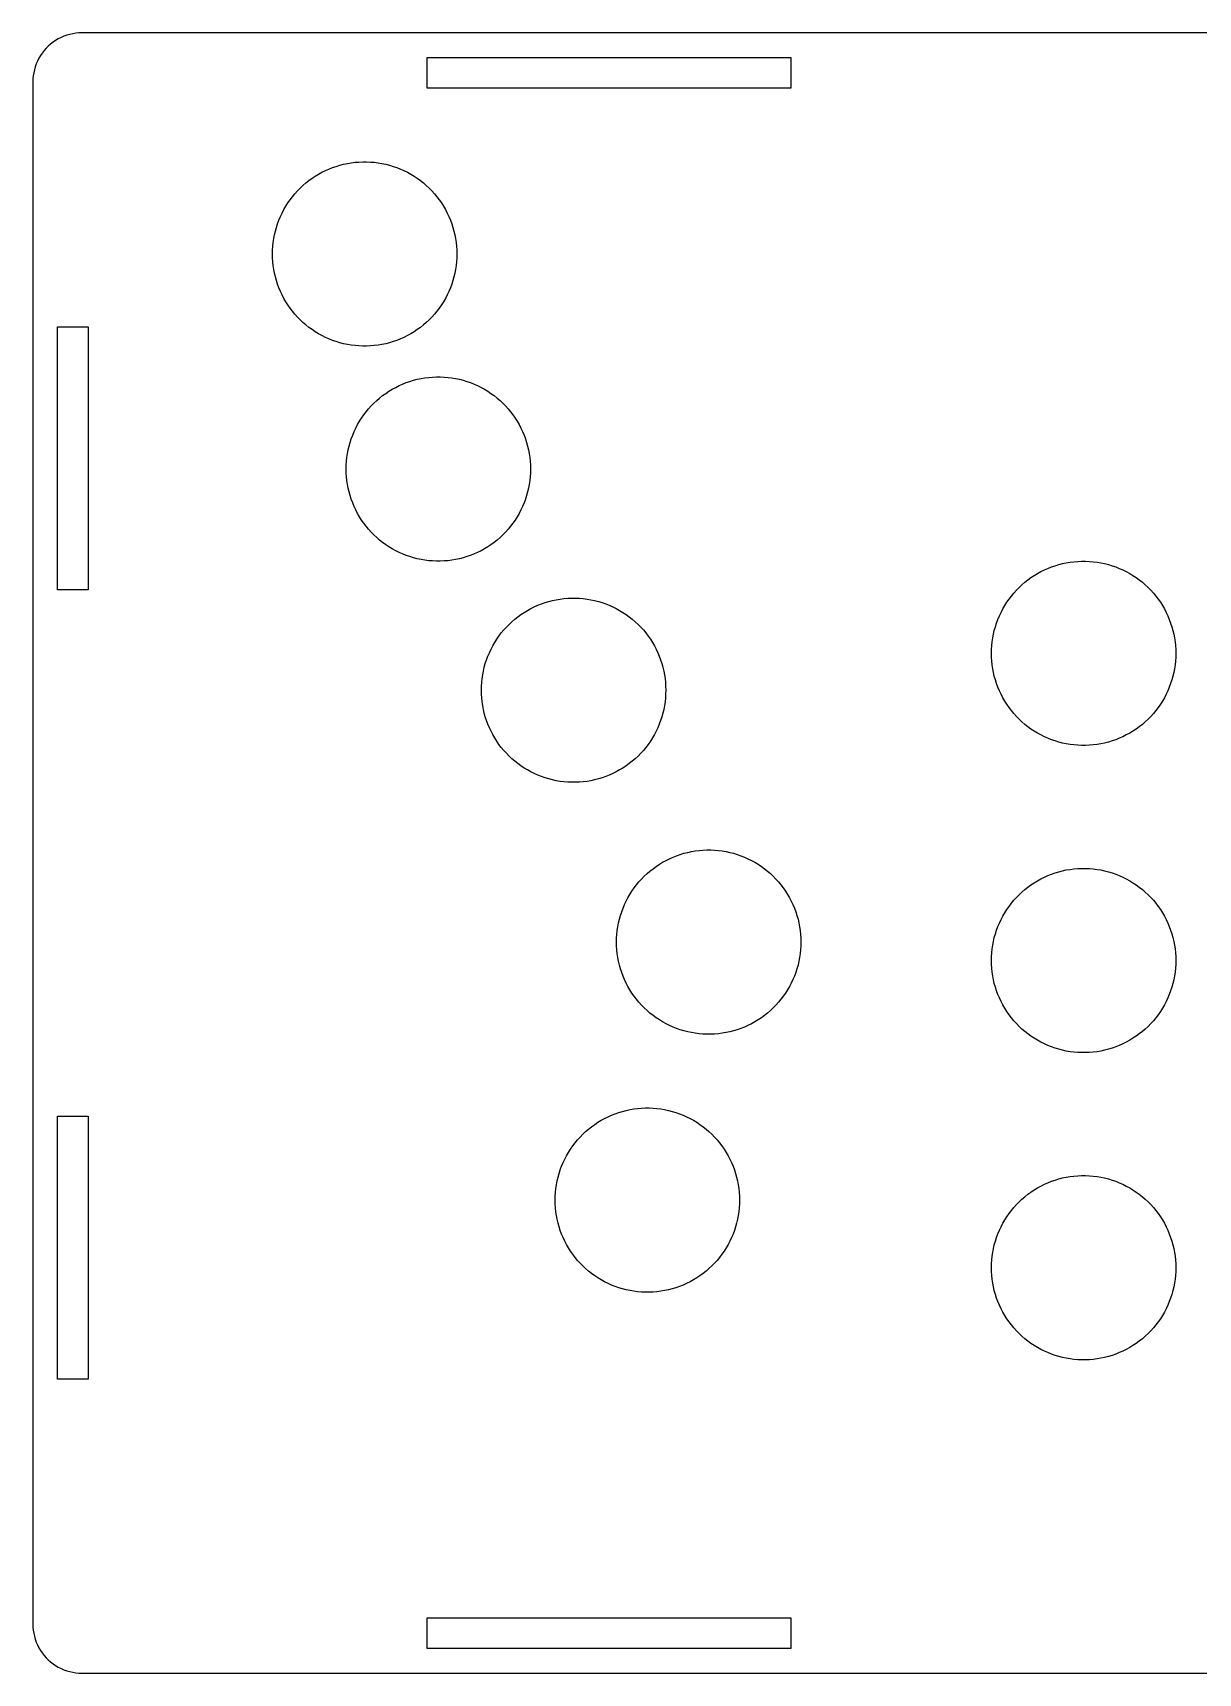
# Model space of a CAD drawing. Header units: metres. Extents: x 0 to 365, y 0 to 267.
# Drawn here: x 0 to 189.7, y 0 to 267 of the extents above; entities that cross this region are included whole.
import ezdxf

# ---------------------------------------------------------------- set-up
doc = ezdxf.new("R2010")
doc.units = ezdxf.units.M

msp = doc.modelspace()

# ---------------------------------------------------------------- linework, layer by layer
for p, q in [((8, 267), (7.4977, 266.984)), ((357, 267), (8, 267)), ((2.1683, 264.476), (1.8359, 264.099)), ((2.5236, 264.832), (2.1683, 264.476)), ((2.9006, 265.164), (2.5236, 264.832)), ((3.2977, 265.472), (2.9006, 265.164)), ((3.7134, 265.755), (3.2977, 265.472)), ((4.146, 266.01), (3.7134, 265.755)), ((4.5938, 266.239), (4.146, 266.01)), ((5.055, 266.438), (4.5938, 266.239)), ((5.5279, 266.608), (5.055, 266.438)), ((6.0105, 266.749), (5.5279, 266.608)), ((6.501, 266.858), (6.0105, 266.749)), ((6.9973, 266.937), (6.501, 266.858)), ((7.4977, 266.984), (6.9973, 266.937)), ((0.5618, 261.945), (0.3916, 261.472)), ((0.7614, 262.406), (0.5618, 261.945)), ((0.9895, 262.854), (0.7614, 262.406)), ((1.2454, 263.287), (0.9895, 262.854)), ((1.5279, 263.702), (1.2454, 263.287)), ((1.8359, 264.099), (1.5279, 263.702)), ((64.1667, 258), (64.1667, 263)), ((64.1667, 263), (123.333, 263)), ((123.333, 263), (123.333, 258)), ((0.0158, 259.502), (0, 259)), ((0, 259), (0, 8)), ((0.0631, 260.003), (0.0158, 259.502)), ((0.1417, 260.499), (0.0631, 260.003)), ((0.2513, 260.99), (0.1417, 260.499)), ((0.3916, 261.472), (0.2513, 260.99)), ((123.333, 258), (64.1667, 258)), ((50.5747, 245.604), (51.1893, 245.734)), ((51.1893, 245.734), (51.8088, 245.839)), ((51.8088, 245.839), (52.4321, 245.918)), ((52.4321, 245.918), (53.0582, 245.97)), ((53.0582, 245.97), (53.6859, 245.997)), ((53.6859, 245.997), (54.3141, 245.997)), ((54.3141, 245.997), (54.9419, 245.97)), ((54.9419, 245.97), (55.5679, 245.918)), ((55.5679, 245.918), (56.1913, 245.839)), ((56.1913, 245.839), (56.8107, 245.734)), ((56.8107, 245.734), (57.4253, 245.604)), ((44.931, 242.948), (45.4393, 243.317)), ((45.4393, 243.317), (45.9626, 243.665)), ((45.9626, 243.665), (46.5, 243.99)), ((46.5, 243.99), (47.0506, 244.293)), ((47.0506, 244.293), (47.6133, 244.572)), ((47.6133, 244.572), (48.1873, 244.828)), ((48.1873, 244.828), (48.7714, 245.059)), ((48.7714, 245.059), (49.3647, 245.266)), ((49.3647, 245.266), (49.9662, 245.447)), ((49.9662, 245.447), (50.5747, 245.604)), ((57.4253, 245.604), (58.0338, 245.447)), ((58.0338, 245.447), (58.6353, 245.266)), ((58.6353, 245.266), (59.2286, 245.059)), ((59.2286, 245.059), (59.8127, 244.828)), ((59.8127, 244.828), (60.3867, 244.572)), ((60.3867, 244.572), (60.9494, 244.293)), ((60.9494, 244.293), (61.5, 243.99)), ((61.5, 243.99), (62.0374, 243.665)), ((62.0374, 243.665), (62.5607, 243.317)), ((62.5607, 243.317), (63.069, 242.948)), ((41.8647, 239.817), (42.2446, 240.317)), ((42.2446, 240.317), (42.6451, 240.801)), ((42.6451, 240.801), (43.0655, 241.268)), ((43.0655, 241.268), (43.5051, 241.717)), ((43.5051, 241.717), (43.963, 242.147)), ((43.963, 242.147), (44.4386, 242.558)), ((44.4386, 242.558), (44.931, 242.948)), ((63.069, 242.948), (63.5614, 242.558)), ((63.5614, 242.558), (64.037, 242.147)), ((64.037, 242.147), (64.495, 241.717)), ((64.495, 241.717), (64.9345, 241.268)), ((64.9345, 241.268), (65.3549, 240.801)), ((65.3549, 240.801), (65.7554, 240.317)), ((65.7554, 240.317), (66.1353, 239.817)), ((40.2968, 237.101), (40.5643, 237.67)), ((40.5643, 237.67), (40.8554, 238.226)), ((40.8554, 238.226), (41.1695, 238.77)), ((41.1695, 238.77), (41.5062, 239.301)), ((41.5062, 239.301), (41.8647, 239.817)), ((66.1353, 239.817), (66.4938, 239.301)), ((66.4938, 239.301), (66.8305, 238.77)), ((66.8305, 238.77), (67.1446, 238.226)), ((67.1446, 238.226), (67.4357, 237.67)), ((67.4357, 237.67), (67.7032, 237.101)), ((39.4713, 234.73), (39.6402, 235.335)), ((39.6402, 235.335), (39.8344, 235.933)), ((39.8344, 235.933), (40.0534, 236.522)), ((40.0534, 236.522), (40.2968, 237.101)), ((67.7032, 237.101), (67.9467, 236.522)), ((67.9467, 236.522), (68.1656, 235.933)), ((68.1656, 235.933), (68.3598, 235.335)), ((68.3598, 235.335), (68.5287, 234.73)), ((39.0526, 232.255), (39.1183, 232.88)), ((39.1183, 232.88), (39.2101, 233.502)), ((39.2101, 233.502), (39.3278, 234.119)), ((39.3278, 234.119), (39.4713, 234.73)), ((68.5287, 234.73), (68.6722, 234.119)), ((68.6722, 234.119), (68.7899, 233.502)), ((68.7899, 233.502), (68.8817, 232.88)), ((68.8817, 232.88), (68.9474, 232.255)), ((39, 231), (39.0132, 231.628)), ((39.0132, 230.372), (39, 231)), ((39.0132, 231.628), (39.0526, 232.255)), ((39.0526, 229.745), (39.0132, 230.372)), ((39.1183, 229.12), (39.0526, 229.745)), ((68.9474, 229.745), (68.8817, 229.12)), ((68.9474, 232.255), (68.9868, 231.628)), ((68.9868, 230.372), (68.9474, 229.745)), ((68.9868, 231.628), (69, 231)), ((69, 231), (68.9868, 230.372)), ((39.2101, 228.498), (39.1183, 229.12)), ((39.3278, 227.881), (39.2101, 228.498)), ((39.4713, 227.27), (39.3278, 227.881)), ((39.6402, 226.665), (39.4713, 227.27)), ((68.5287, 227.27), (68.3598, 226.665)), ((68.6722, 227.881), (68.5287, 227.27)), ((68.7899, 228.498), (68.6722, 227.881)), ((68.8817, 229.12), (68.7899, 228.498)), ((39.8344, 226.067), (39.6402, 226.665)), ((40.0534, 225.478), (39.8344, 226.067)), ((40.2968, 224.899), (40.0534, 225.478)), ((40.5643, 224.33), (40.2968, 224.899)), ((40.8554, 223.774), (40.5643, 224.33)), ((67.4357, 224.33), (67.1446, 223.774)), ((67.7032, 224.899), (67.4357, 224.33)), ((67.9467, 225.478), (67.7032, 224.899)), ((68.1656, 226.067), (67.9467, 225.478)), ((68.3598, 226.665), (68.1656, 226.067)), ((41.1695, 223.23), (40.8554, 223.774)), ((41.5062, 222.699), (41.1695, 223.23)), ((41.8647, 222.183), (41.5062, 222.699)), ((42.2446, 221.683), (41.8647, 222.183)), ((42.6451, 221.199), (42.2446, 221.683)), ((65.7554, 221.683), (65.3549, 221.199)), ((66.1353, 222.183), (65.7554, 221.683)), ((66.4938, 222.699), (66.1353, 222.183)), ((66.8305, 223.23), (66.4938, 222.699)), ((67.1446, 223.774), (66.8305, 223.23)), ((4, 176.333), (4, 219.167)), ((4, 219.167), (9, 219.167)), ((9, 219.167), (9, 176.333)), ((43.0655, 220.732), (42.6451, 221.199)), ((43.5051, 220.283), (43.0655, 220.732)), ((43.963, 219.853), (43.5051, 220.283)), ((44.4386, 219.442), (43.963, 219.853)), ((44.931, 219.052), (44.4386, 219.442)), ((45.4393, 218.683), (44.931, 219.052)), ((63.069, 219.052), (62.5607, 218.683)), ((63.5614, 219.442), (63.069, 219.052)), ((64.037, 219.853), (63.5614, 219.442)), ((64.495, 220.283), (64.037, 219.853)), ((64.9345, 220.732), (64.495, 220.283)), ((65.3549, 221.199), (64.9345, 220.732)), ((45.9626, 218.335), (45.4393, 218.683)), ((46.5, 218.01), (45.9626, 218.335)), ((47.0506, 217.707), (46.5, 218.01)), ((47.6133, 217.428), (47.0506, 217.707)), ((48.1873, 217.172), (47.6133, 217.428)), ((48.7714, 216.941), (48.1873, 217.172)), ((49.3647, 216.734), (48.7714, 216.941)), ((49.9662, 216.553), (49.3647, 216.734)), ((50.5747, 216.396), (49.9662, 216.553)), ((51.1893, 216.266), (50.5747, 216.396)), ((57.4253, 216.396), (56.8107, 216.266)), ((58.0338, 216.553), (57.4253, 216.396)), ((58.6353, 216.734), (58.0338, 216.553)), ((59.2286, 216.941), (58.6353, 216.734)), ((59.8127, 217.172), (59.2286, 216.941)), ((60.3867, 217.428), (59.8127, 217.172)), ((60.9494, 217.707), (60.3867, 217.428)), ((61.5, 218.01), (60.9494, 217.707)), ((62.0374, 218.335), (61.5, 218.01)), ((62.5607, 218.683), (62.0374, 218.335)), ((51.8088, 216.161), (51.1893, 216.266)), ((52.4321, 216.082), (51.8088, 216.161)), ((53.0582, 216.03), (52.4321, 216.082)), ((53.6859, 216.003), (53.0582, 216.03)), ((54.3141, 216.003), (53.6859, 216.003)), ((54.9419, 216.03), (54.3141, 216.003)), ((55.5679, 216.082), (54.9419, 216.03)), ((56.1913, 216.161), (55.5679, 216.082)), ((56.8107, 216.266), (56.1913, 216.161)), ((64.4321, 210.918), (65.0582, 210.97)), ((65.0582, 210.97), (65.6859, 210.997)), ((65.6859, 210.997), (66.3141, 210.997)), ((66.3141, 210.997), (66.9419, 210.97)), ((66.9419, 210.97), (67.5679, 210.918)), ((56.931, 207.948), (57.4393, 208.317)), ((57.4393, 208.317), (57.9626, 208.665)), ((57.9626, 208.665), (58.5, 208.99)), ((58.5, 208.99), (59.0506, 209.293)), ((59.0506, 209.293), (59.6133, 209.572)), ((59.6133, 209.572), (60.1873, 209.828)), ((60.1873, 209.828), (60.7714, 210.059)), ((60.7714, 210.059), (61.3647, 210.266)), ((61.3647, 210.266), (61.9662, 210.447)), ((61.9662, 210.447), (62.5747, 210.604)), ((62.5747, 210.604), (63.1893, 210.734)), ((63.1893, 210.734), (63.8088, 210.839)), ((63.8088, 210.839), (64.4321, 210.918)), ((67.5679, 210.918), (68.1913, 210.839)), ((68.1913, 210.839), (68.8107, 210.734)), ((68.8107, 210.734), (69.4253, 210.604)), ((69.4253, 210.604), (70.0338, 210.447)), ((70.0338, 210.447), (70.6353, 210.266)), ((70.6353, 210.266), (71.2286, 210.059)), ((71.2286, 210.059), (71.8127, 209.828)), ((71.8127, 209.828), (72.3867, 209.572)), ((72.3867, 209.572), (72.9494, 209.293)), ((72.9494, 209.293), (73.5, 208.99)), ((73.5, 208.99), (74.0374, 208.665)), ((74.0374, 208.665), (74.5607, 208.317)), ((74.5607, 208.317), (75.069, 207.948)), ((54.2446, 205.317), (54.6451, 205.801)), ((54.6451, 205.801), (55.0655, 206.268)), ((55.0655, 206.268), (55.5051, 206.717)), ((55.5051, 206.717), (55.963, 207.147)), ((55.963, 207.147), (56.4386, 207.558)), ((56.4386, 207.558), (56.931, 207.948)), ((75.069, 207.948), (75.5614, 207.558)), ((75.5614, 207.558), (76.037, 207.147)), ((76.037, 207.147), (76.495, 206.717)), ((76.495, 206.717), (76.9345, 206.268)), ((76.9345, 206.268), (77.3549, 205.801)), ((77.3549, 205.801), (77.7554, 205.317)), ((52.5643, 202.67), (52.8554, 203.226)), ((52.8554, 203.226), (53.1695, 203.77)), ((53.1695, 203.77), (53.5062, 204.301)), ((53.5062, 204.301), (53.8647, 204.817)), ((53.8647, 204.817), (54.2446, 205.317)), ((77.7554, 205.317), (78.1353, 204.817)), ((78.1353, 204.817), (78.4938, 204.301)), ((78.4938, 204.301), (78.8305, 203.77)), ((78.8305, 203.77), (79.1446, 203.226)), ((79.1446, 203.226), (79.4357, 202.67)), ((51.4713, 199.73), (51.6402, 200.335)), ((51.6402, 200.335), (51.8344, 200.933)), ((51.8344, 200.933), (52.0534, 201.522)), ((52.0534, 201.522), (52.2968, 202.101)), ((52.2968, 202.101), (52.5643, 202.67)), ((79.4357, 202.67), (79.7032, 202.101)), ((79.7032, 202.101), (79.9467, 201.522)), ((79.9467, 201.522), (80.1656, 200.933)), ((80.1656, 200.933), (80.3598, 200.335)), ((80.3598, 200.335), (80.5287, 199.73)), ((51.0526, 197.255), (51.1183, 197.88)), ((51.1183, 197.88), (51.2101, 198.502)), ((51.2101, 198.502), (51.3278, 199.119)), ((51.3278, 199.119), (51.4713, 199.73)), ((80.5287, 199.73), (80.6722, 199.119)), ((80.6722, 199.119), (80.7899, 198.502)), ((80.7899, 198.502), (80.8817, 197.88)), ((80.8817, 197.88), (80.9474, 197.255)), ((51, 196), (51.0132, 196.628)), ((51.0132, 195.372), (51, 196)), ((51.0132, 196.628), (51.0526, 197.255)), ((51.0526, 194.745), (51.0132, 195.372)), ((80.9474, 197.255), (80.9868, 196.628)), ((80.9868, 195.372), (80.9474, 194.745)), ((80.9868, 196.628), (81, 196)), ((81, 196), (80.9868, 195.372)), ((51.1183, 194.12), (51.0526, 194.745)), ((51.2101, 193.498), (51.1183, 194.12)), ((51.3278, 192.881), (51.2101, 193.498)), ((51.4713, 192.27), (51.3278, 192.881)), ((51.6402, 191.665), (51.4713, 192.27)), ((80.5287, 192.27), (80.3598, 191.665)), ((80.6722, 192.881), (80.5287, 192.27)), ((80.7899, 193.498), (80.6722, 192.881)), ((80.8817, 194.12), (80.7899, 193.498)), ((80.9474, 194.745), (80.8817, 194.12)), ((51.8344, 191.067), (51.6402, 191.665)), ((52.0534, 190.478), (51.8344, 191.067)), ((52.2968, 189.899), (52.0534, 190.478)), ((52.5643, 189.33), (52.2968, 189.899)), ((79.7032, 189.899), (79.4357, 189.33)), ((79.9467, 190.478), (79.7032, 189.899)), ((80.1656, 191.067), (79.9467, 190.478)), ((80.3598, 191.665), (80.1656, 191.067)), ((52.8554, 188.774), (52.5643, 189.33)), ((53.1695, 188.23), (52.8554, 188.774)), ((53.5062, 187.699), (53.1695, 188.23)), ((53.8647, 187.183), (53.5062, 187.699)), ((54.2446, 186.683), (53.8647, 187.183)), ((78.1353, 187.183), (77.7554, 186.683)), ((78.4938, 187.699), (78.1353, 187.183)), ((78.8305, 188.23), (78.4938, 187.699)), ((79.1446, 188.774), (78.8305, 188.23)), ((79.4357, 189.33), (79.1446, 188.774)), ((54.6451, 186.199), (54.2446, 186.683)), ((55.0655, 185.732), (54.6451, 186.199)), ((55.5051, 185.283), (55.0655, 185.732)), ((55.963, 184.853), (55.5051, 185.283)), ((56.4386, 184.442), (55.963, 184.853)), ((56.931, 184.052), (56.4386, 184.442)), ((75.5614, 184.442), (75.069, 184.052)), ((76.037, 184.853), (75.5614, 184.442)), ((76.495, 185.283), (76.037, 184.853)), ((76.9345, 185.732), (76.495, 185.283)), ((77.3549, 186.199), (76.9345, 185.732)), ((77.7554, 186.683), (77.3549, 186.199)), ((57.4393, 183.683), (56.931, 184.052)), ((57.9626, 183.335), (57.4393, 183.683)), ((58.5, 183.01), (57.9626, 183.335)), ((59.0506, 182.707), (58.5, 183.01)), ((59.6133, 182.428), (59.0506, 182.707)), ((60.1873, 182.172), (59.6133, 182.428)), ((60.7714, 181.941), (60.1873, 182.172)), ((61.3647, 181.734), (60.7714, 181.941)), ((61.9662, 181.553), (61.3647, 181.734)), ((70.6353, 181.734), (70.0338, 181.553)), ((71.2286, 181.941), (70.6353, 181.734)), ((71.8127, 182.172), (71.2286, 181.941)), ((72.3867, 182.428), (71.8127, 182.172)), ((72.9494, 182.707), (72.3867, 182.428)), ((73.5, 183.01), (72.9494, 182.707)), ((74.0374, 183.335), (73.5, 183.01)), ((74.5607, 183.683), (74.0374, 183.335)), ((75.069, 184.052), (74.5607, 183.683)), ((62.5747, 181.396), (61.9662, 181.553)), ((63.1893, 181.266), (62.5747, 181.396)), ((63.8088, 181.161), (63.1893, 181.266)), ((64.4321, 181.082), (63.8088, 181.161)), ((65.0582, 181.03), (64.4321, 181.082)), ((65.6859, 181.003), (65.0582, 181.03)), ((66.3141, 181.003), (65.6859, 181.003)), ((66.9419, 181.03), (66.3141, 181.003)), ((67.5679, 181.082), (66.9419, 181.03)), ((68.1913, 181.161), (67.5679, 181.082)), ((68.8107, 181.266), (68.1913, 181.161)), ((69.4253, 181.396), (68.8107, 181.266)), ((70.0338, 181.553), (69.4253, 181.396)), ((162.963, 178.665), (163.5, 178.99)), ((163.5, 178.99), (164.051, 179.293)), ((164.051, 179.293), (164.613, 179.572)), ((164.613, 179.572), (165.187, 179.828)), ((165.187, 179.828), (165.771, 180.059)), ((165.771, 180.059), (166.365, 180.266)), ((166.365, 180.266), (166.966, 180.447)), ((166.966, 180.447), (167.575, 180.604)), ((167.575, 180.604), (168.189, 180.734)), ((168.189, 180.734), (168.809, 180.839)), ((168.809, 180.839), (169.432, 180.918)), ((169.432, 180.918), (170.058, 180.97)), ((170.058, 180.97), (170.686, 180.997)), ((170.686, 180.997), (171.314, 180.997)), ((171.314, 180.997), (171.942, 180.97)), ((171.942, 180.97), (172.568, 180.918)), ((172.568, 180.918), (173.191, 180.839)), ((173.191, 180.839), (173.811, 180.734)), ((173.811, 180.734), (174.425, 180.604)), ((174.425, 180.604), (175.034, 180.447)), ((175.034, 180.447), (175.635, 180.266)), ((175.635, 180.266), (176.229, 180.059)), ((176.229, 180.059), (176.813, 179.828)), ((176.813, 179.828), (177.387, 179.572)), ((177.387, 179.572), (177.949, 179.293)), ((177.949, 179.293), (178.5, 178.99)), ((178.5, 178.99), (179.037, 178.665)), ((9, 176.333), (4, 176.333)), ((159.645, 175.801), (160.065, 176.268)), ((160.065, 176.268), (160.505, 176.717)), ((160.505, 176.717), (160.963, 177.147)), ((160.963, 177.147), (161.439, 177.558)), ((161.439, 177.558), (161.931, 177.948)), ((161.931, 177.948), (162.439, 178.317)), ((162.439, 178.317), (162.963, 178.665)), ((179.037, 178.665), (179.561, 178.317)), ((179.561, 178.317), (180.069, 177.948)), ((180.069, 177.948), (180.561, 177.558)), ((180.561, 177.558), (181.037, 177.147)), ((181.037, 177.147), (181.495, 176.717)), ((181.495, 176.717), (181.935, 176.268)), ((181.935, 176.268), (182.355, 175.801)), ((81.0506, 173.293), (81.6133, 173.572)), ((81.6133, 173.572), (82.1873, 173.828)), ((82.1873, 173.828), (82.7714, 174.059)), ((82.7714, 174.059), (83.3647, 174.266)), ((83.3647, 174.266), (83.9662, 174.447)), ((83.9662, 174.447), (84.5747, 174.604)), ((84.5747, 174.604), (85.1893, 174.734)), ((85.1893, 174.734), (85.8088, 174.839)), ((85.8088, 174.839), (86.4321, 174.918)), ((86.4321, 174.918), (87.0582, 174.97)), ((87.0582, 174.97), (87.6859, 174.997)), ((87.6859, 174.997), (88.3141, 174.997)), ((88.3141, 174.997), (88.9419, 174.97)), ((88.9419, 174.97), (89.5679, 174.918)), ((89.5679, 174.918), (90.1913, 174.839)), ((90.1913, 174.839), (90.8107, 174.734)), ((90.8107, 174.734), (91.4253, 174.604)), ((91.4253, 174.604), (92.0338, 174.447)), ((92.0338, 174.447), (92.6353, 174.266)), ((92.6353, 174.266), (93.2286, 174.059)), ((93.2286, 174.059), (93.8127, 173.828)), ((93.8127, 173.828), (94.3867, 173.572)), ((94.3867, 173.572), (94.9494, 173.293)), ((157.855, 173.226), (158.17, 173.77)), ((158.17, 173.77), (158.506, 174.301)), ((158.506, 174.301), (158.865, 174.817)), ((158.865, 174.817), (159.245, 175.317)), ((159.245, 175.317), (159.645, 175.801)), ((182.355, 175.801), (182.755, 175.317)), ((182.755, 175.317), (183.135, 174.817)), ((183.135, 174.817), (183.494, 174.301)), ((183.494, 174.301), (183.83, 173.77)), ((183.83, 173.77), (184.145, 173.226)), ((77.5051, 170.717), (77.963, 171.147)), ((77.963, 171.147), (78.4386, 171.558)), ((78.4386, 171.558), (78.931, 171.948)), ((78.931, 171.948), (79.4393, 172.317)), ((79.4393, 172.317), (79.9626, 172.665)), ((79.9626, 172.665), (80.5, 172.99)), ((80.5, 172.99), (81.0506, 173.293)), ((94.9494, 173.293), (95.5, 172.99)), ((95.5, 172.99), (96.0374, 172.665)), ((96.0374, 172.665), (96.5607, 172.317)), ((96.5607, 172.317), (97.069, 171.948)), ((97.069, 171.948), (97.5614, 171.558)), ((97.5614, 171.558), (98.037, 171.147)), ((98.037, 171.147), (98.495, 170.717)), ((156.64, 170.335), (156.834, 170.933)), ((156.834, 170.933), (157.053, 171.522)), ((157.053, 171.522), (157.297, 172.101)), ((157.297, 172.101), (157.564, 172.67)), ((157.564, 172.67), (157.855, 173.226)), ((184.145, 173.226), (184.436, 172.67)), ((184.436, 172.67), (184.703, 172.101)), ((184.703, 172.101), (184.947, 171.522)), ((184.947, 171.522), (185.166, 170.933)), ((185.166, 170.933), (185.36, 170.335)), ((75.1695, 167.77), (75.5062, 168.301)), ((75.5062, 168.301), (75.8647, 168.817)), ((75.8647, 168.817), (76.2446, 169.317)), ((76.2446, 169.317), (76.6451, 169.801)), ((76.6451, 169.801), (77.0655, 170.268)), ((77.0655, 170.268), (77.5051, 170.717)), ((98.495, 170.717), (98.9345, 170.268)), ((98.9345, 170.268), (99.3549, 169.801)), ((99.3549, 169.801), (99.7554, 169.317)), ((99.7554, 169.317), (100.135, 168.817)), ((100.135, 168.817), (100.494, 168.301)), ((100.494, 168.301), (100.83, 167.77)), ((156.118, 167.88), (156.21, 168.502)), ((156.21, 168.502), (156.328, 169.119)), ((156.328, 169.119), (156.471, 169.73)), ((156.471, 169.73), (156.64, 170.335)), ((185.36, 170.335), (185.529, 169.73)), ((185.529, 169.73), (185.672, 169.119)), ((185.672, 169.119), (185.79, 168.502)), ((185.79, 168.502), (185.882, 167.88)), ((74.0534, 165.522), (74.2968, 166.101)), ((74.2968, 166.101), (74.5643, 166.67)), ((74.5643, 166.67), (74.8554, 167.226)), ((74.8554, 167.226), (75.1695, 167.77)), ((100.83, 167.77), (101.145, 167.226)), ((101.145, 167.226), (101.436, 166.67)), ((101.436, 166.67), (101.703, 166.101)), ((101.703, 166.101), (101.947, 165.522)), ((156, 166), (156.013, 166.628)), ((156.013, 165.372), (156, 166)), ((156.013, 166.628), (156.053, 167.255)), ((156.053, 167.255), (156.118, 167.88)), ((185.882, 167.88), (185.947, 167.255)), ((185.947, 167.255), (185.987, 166.628)), ((185.987, 166.628), (186, 166)), ((186, 166), (185.987, 165.372)), ((73.2101, 162.502), (73.3278, 163.119)), ((73.3278, 163.119), (73.4713, 163.73)), ((73.4713, 163.73), (73.6402, 164.335)), ((73.6402, 164.335), (73.8344, 164.933)), ((73.8344, 164.933), (74.0534, 165.522)), ((101.947, 165.522), (102.166, 164.933)), ((102.166, 164.933), (102.36, 164.335)), ((102.36, 164.335), (102.529, 163.73)), ((102.529, 163.73), (102.672, 163.119)), ((102.672, 163.119), (102.79, 162.502)), ((156.053, 164.745), (156.013, 165.372)), ((156.118, 164.12), (156.053, 164.745)), ((156.21, 163.498), (156.118, 164.12)), ((156.328, 162.881), (156.21, 163.498)), ((156.471, 162.27), (156.328, 162.881)), ((185.672, 162.881), (185.529, 162.27)), ((185.79, 163.498), (185.672, 162.881)), ((185.882, 164.12), (185.79, 163.498)), ((185.947, 164.745), (185.882, 164.12)), ((185.987, 165.372), (185.947, 164.745)), ((73, 160), (73.0132, 160.628)), ((73.0132, 160.628), (73.0526, 161.255)), ((73.0526, 161.255), (73.1183, 161.88)), ((73.1183, 161.88), (73.2101, 162.502)), ((102.79, 162.502), (102.882, 161.88)), ((102.882, 161.88), (102.947, 161.255)), ((102.947, 161.255), (102.987, 160.628)), ((102.987, 160.628), (103, 160)), ((156.64, 161.665), (156.471, 162.27)), ((156.834, 161.067), (156.64, 161.665)), ((157.053, 160.478), (156.834, 161.067)), ((157.297, 159.899), (157.053, 160.478)), ((184.947, 160.478), (184.703, 159.899)), ((185.166, 161.067), (184.947, 160.478)), ((185.36, 161.665), (185.166, 161.067)), ((185.529, 162.27), (185.36, 161.665)), ((73.0132, 159.372), (73, 160)), ((73.0526, 158.745), (73.0132, 159.372)), ((73.1183, 158.12), (73.0526, 158.745)), ((73.2101, 157.498), (73.1183, 158.12)), ((102.882, 158.12), (102.79, 157.498)), ((102.947, 158.745), (102.882, 158.12)), ((102.987, 159.372), (102.947, 158.745)), ((103, 160), (102.987, 159.372)), ((157.564, 159.33), (157.297, 159.899)), ((157.855, 158.774), (157.564, 159.33)), ((158.17, 158.23), (157.855, 158.774)), ((158.506, 157.699), (158.17, 158.23)), ((158.865, 157.183), (158.506, 157.699)), ((183.494, 157.699), (183.135, 157.183)), ((183.83, 158.23), (183.494, 157.699)), ((184.145, 158.774), (183.83, 158.23)), ((184.436, 159.33), (184.145, 158.774)), ((184.703, 159.899), (184.436, 159.33)), ((73.3278, 156.881), (73.2101, 157.498)), ((73.4713, 156.27), (73.3278, 156.881)), ((73.6402, 155.665), (73.4713, 156.27)), ((73.8344, 155.067), (73.6402, 155.665)), ((74.0534, 154.478), (73.8344, 155.067)), ((102.166, 155.067), (101.947, 154.478)), ((102.36, 155.665), (102.166, 155.067)), ((102.529, 156.27), (102.36, 155.665)), ((102.672, 156.881), (102.529, 156.27)), ((102.79, 157.498), (102.672, 156.881)), ((159.245, 156.683), (158.865, 157.183)), ((159.645, 156.199), (159.245, 156.683)), ((160.065, 155.732), (159.645, 156.199)), ((160.505, 155.283), (160.065, 155.732)), ((160.963, 154.853), (160.505, 155.283)), ((181.495, 155.283), (181.037, 154.853)), ((181.935, 155.732), (181.495, 155.283)), ((182.355, 156.199), (181.935, 155.732)), ((182.755, 156.683), (182.355, 156.199)), ((183.135, 157.183), (182.755, 156.683)), ((74.2968, 153.899), (74.0534, 154.478)), ((74.5643, 153.33), (74.2968, 153.899)), ((74.8554, 152.774), (74.5643, 153.33)), ((75.1695, 152.23), (74.8554, 152.774)), ((75.5062, 151.699), (75.1695, 152.23)), ((100.83, 152.23), (100.494, 151.699)), ((101.145, 152.774), (100.83, 152.23)), ((101.436, 153.33), (101.145, 152.774)), ((101.703, 153.899), (101.436, 153.33)), ((101.947, 154.478), (101.703, 153.899)), ((161.439, 154.442), (160.963, 154.853)), ((161.931, 154.052), (161.439, 154.442)), ((162.439, 153.683), (161.931, 154.052)), ((162.963, 153.335), (162.439, 153.683)), ((163.5, 153.01), (162.963, 153.335)), ((164.051, 152.707), (163.5, 153.01)), ((164.613, 152.428), (164.051, 152.707)), ((165.187, 152.172), (164.613, 152.428)), ((177.387, 152.428), (176.813, 152.172)), ((177.949, 152.707), (177.387, 152.428)), ((178.5, 153.01), (177.949, 152.707)), ((179.037, 153.335), (178.5, 153.01)), ((179.561, 153.683), (179.037, 153.335)), ((180.069, 154.052), (179.561, 153.683)), ((180.561, 154.442), (180.069, 154.052)), ((181.037, 154.853), (180.561, 154.442)), ((75.8647, 151.183), (75.5062, 151.699)), ((76.2446, 150.683), (75.8647, 151.183)), ((76.6451, 150.199), (76.2446, 150.683)), ((77.0655, 149.732), (76.6451, 150.199)), ((77.5051, 149.283), (77.0655, 149.732)), ((98.9345, 149.732), (98.495, 149.283)), ((99.3549, 150.199), (98.9345, 149.732)), ((99.7554, 150.683), (99.3549, 150.199)), ((100.135, 151.183), (99.7554, 150.683)), ((100.494, 151.699), (100.135, 151.183)), ((165.771, 151.941), (165.187, 152.172)), ((166.365, 151.734), (165.771, 151.941)), ((166.966, 151.553), (166.365, 151.734)), ((167.575, 151.396), (166.966, 151.553)), ((168.189, 151.266), (167.575, 151.396)), ((168.809, 151.161), (168.189, 151.266)), ((169.432, 151.082), (168.809, 151.161)), ((170.058, 151.03), (169.432, 151.082)), ((170.686, 151.003), (170.058, 151.03)), ((171.314, 151.003), (170.686, 151.003)), ((171.942, 151.03), (171.314, 151.003)), ((172.568, 151.082), (171.942, 151.03)), ((173.191, 151.161), (172.568, 151.082)), ((173.811, 151.266), (173.191, 151.161)), ((174.425, 151.396), (173.811, 151.266)), ((175.034, 151.553), (174.425, 151.396)), ((175.635, 151.734), (175.034, 151.553)), ((176.229, 151.941), (175.635, 151.734)), ((176.813, 152.172), (176.229, 151.941)), ((77.963, 148.853), (77.5051, 149.283)), ((78.4386, 148.442), (77.963, 148.853)), ((78.931, 148.052), (78.4386, 148.442)), ((79.4393, 147.683), (78.931, 148.052)), ((79.9626, 147.335), (79.4393, 147.683)), ((80.5, 147.01), (79.9626, 147.335)), ((81.0506, 146.707), (80.5, 147.01)), ((95.5, 147.01), (94.9494, 146.707)), ((96.0374, 147.335), (95.5, 147.01)), ((96.5607, 147.683), (96.0374, 147.335)), ((97.069, 148.052), (96.5607, 147.683)), ((97.5614, 148.442), (97.069, 148.052)), ((98.037, 148.853), (97.5614, 148.442)), ((98.495, 149.283), (98.037, 148.853)), ((81.6133, 146.428), (81.0506, 146.707)), ((82.1873, 146.172), (81.6133, 146.428)), ((82.7714, 145.941), (82.1873, 146.172)), ((83.3647, 145.734), (82.7714, 145.941)), ((83.9662, 145.553), (83.3647, 145.734)), ((84.5747, 145.396), (83.9662, 145.553)), ((85.1893, 145.266), (84.5747, 145.396)), ((85.8088, 145.161), (85.1893, 145.266)), ((86.4321, 145.082), (85.8088, 145.161)), ((87.0582, 145.03), (86.4321, 145.082)), ((87.6859, 145.003), (87.0582, 145.03)), ((88.3141, 145.003), (87.6859, 145.003)), ((88.9419, 145.03), (88.3141, 145.003)), ((89.5679, 145.082), (88.9419, 145.03)), ((90.1913, 145.161), (89.5679, 145.082)), ((90.8107, 145.266), (90.1913, 145.161)), ((91.4253, 145.396), (90.8107, 145.266)), ((92.0338, 145.553), (91.4253, 145.396)), ((92.6353, 145.734), (92.0338, 145.553)), ((93.2286, 145.941), (92.6353, 145.734)), ((93.8127, 146.172), (93.2286, 145.941)), ((94.3867, 146.428), (93.8127, 146.172)), ((94.9494, 146.707), (94.3867, 146.428)), ((105.966, 133.447), (106.575, 133.604)), ((106.575, 133.604), (107.189, 133.734)), ((107.189, 133.734), (107.809, 133.839)), ((107.809, 133.839), (108.432, 133.918)), ((108.432, 133.918), (109.058, 133.97)), ((109.058, 133.97), (109.686, 133.997)), ((109.686, 133.997), (110.314, 133.997)), ((110.314, 133.997), (110.942, 133.97)), ((110.942, 133.97), (111.568, 133.918)), ((111.568, 133.918), (112.191, 133.839)), ((112.191, 133.839), (112.811, 133.734)), ((112.811, 133.734), (113.425, 133.604)), ((113.425, 133.604), (114.034, 133.447)), ((100.439, 130.558), (100.931, 130.948)), ((100.931, 130.948), (101.439, 131.317)), ((101.439, 131.317), (101.963, 131.665)), ((101.963, 131.665), (102.5, 131.99)), ((102.5, 131.99), (103.051, 132.293)), ((103.051, 132.293), (103.613, 132.572)), ((103.613, 132.572), (104.187, 132.828)), ((104.187, 132.828), (104.771, 133.059)), ((104.771, 133.059), (105.365, 133.266)), ((105.365, 133.266), (105.966, 133.447)), ((114.034, 133.447), (114.635, 133.266)), ((114.635, 133.266), (115.229, 133.059)), ((115.229, 133.059), (115.813, 132.828)), ((115.813, 132.828), (116.387, 132.572)), ((116.387, 132.572), (116.949, 132.293)), ((116.949, 132.293), (117.5, 131.99)), ((117.5, 131.99), (118.037, 131.665)), ((118.037, 131.665), (118.561, 131.317)), ((118.561, 131.317), (119.069, 130.948)), ((119.069, 130.948), (119.561, 130.558)), ((168.189, 130.734), (168.809, 130.839)), ((168.809, 130.839), (169.432, 130.918)), ((169.432, 130.918), (170.058, 130.97)), ((170.058, 130.97), (170.686, 130.997)), ((170.686, 130.997), (171.314, 130.997)), ((171.314, 130.997), (171.942, 130.97)), ((171.942, 130.97), (172.568, 130.918)), ((172.568, 130.918), (173.191, 130.839)), ((173.191, 130.839), (173.811, 130.734)), ((97.8647, 127.817), (98.2446, 128.317)), ((98.2446, 128.317), (98.6451, 128.801)), ((98.6451, 128.801), (99.0655, 129.268)), ((99.0655, 129.268), (99.5051, 129.717)), ((99.5051, 129.717), (99.963, 130.147)), ((99.963, 130.147), (100.439, 130.558)), ((119.561, 130.558), (120.037, 130.147)), ((120.037, 130.147), (120.495, 129.717)), ((120.495, 129.717), (120.935, 129.268)), ((120.935, 129.268), (121.355, 128.801)), ((121.355, 128.801), (121.755, 128.317)), ((121.755, 128.317), (122.135, 127.817)), ((161.931, 127.948), (162.439, 128.317)), ((162.439, 128.317), (162.963, 128.665)), ((162.963, 128.665), (163.5, 128.99)), ((163.5, 128.99), (164.051, 129.293)), ((164.051, 129.293), (164.613, 129.572)), ((164.613, 129.572), (165.187, 129.828)), ((165.187, 129.828), (165.771, 130.059)), ((165.771, 130.059), (166.365, 130.266)), ((166.365, 130.266), (166.966, 130.447)), ((166.966, 130.447), (167.575, 130.604)), ((167.575, 130.604), (168.189, 130.734)), ((173.811, 130.734), (174.425, 130.604)), ((174.425, 130.604), (175.034, 130.447)), ((175.034, 130.447), (175.635, 130.266)), ((175.635, 130.266), (176.229, 130.059)), ((176.229, 130.059), (176.813, 129.828)), ((176.813, 129.828), (177.387, 129.572)), ((177.387, 129.572), (177.949, 129.293)), ((177.949, 129.293), (178.5, 128.99)), ((178.5, 128.99), (179.037, 128.665)), ((179.037, 128.665), (179.561, 128.317)), ((179.561, 128.317), (180.069, 127.948)), ((96.2968, 125.101), (96.5643, 125.67)), ((96.5643, 125.67), (96.8554, 126.226)), ((96.8554, 126.226), (97.1695, 126.77)), ((97.1695, 126.77), (97.5062, 127.301)), ((97.5062, 127.301), (97.8647, 127.817)), ((122.135, 127.817), (122.494, 127.301)), ((122.494, 127.301), (122.83, 126.77)), ((122.83, 126.77), (123.145, 126.226)), ((123.145, 126.226), (123.436, 125.67)), ((123.436, 125.67), (123.703, 125.101)), ((159.245, 125.317), (159.645, 125.801)), ((159.645, 125.801), (160.065, 126.268)), ((160.065, 126.268), (160.505, 126.717)), ((160.505, 126.717), (160.963, 127.147)), ((160.963, 127.147), (161.439, 127.558)), ((161.439, 127.558), (161.931, 127.948)), ((180.069, 127.948), (180.561, 127.558)), ((180.561, 127.558), (181.037, 127.147)), ((181.037, 127.147), (181.495, 126.717)), ((181.495, 126.717), (181.935, 126.268)), ((181.935, 126.268), (182.355, 125.801)), ((182.355, 125.801), (182.755, 125.317)), ((95.4713, 122.73), (95.6402, 123.335)), ((95.6402, 123.335), (95.8344, 123.933)), ((95.8344, 123.933), (96.0534, 124.522)), ((96.0534, 124.522), (96.2968, 125.101)), ((123.703, 125.101), (123.947, 124.522)), ((123.947, 124.522), (124.166, 123.933)), ((124.166, 123.933), (124.36, 123.335)), ((124.36, 123.335), (124.529, 122.73)), ((157.564, 122.67), (157.855, 123.226)), ((157.855, 123.226), (158.17, 123.77)), ((158.17, 123.77), (158.506, 124.301)), ((158.506, 124.301), (158.865, 124.817)), ((158.865, 124.817), (159.245, 125.317)), ((182.755, 125.317), (183.135, 124.817)), ((183.135, 124.817), (183.494, 124.301)), ((183.494, 124.301), (183.83, 123.77)), ((183.83, 123.77), (184.145, 123.226)), ((184.145, 123.226), (184.436, 122.67)), ((95.0132, 119.628), (95.0526, 120.255)), ((95.0526, 120.255), (95.1183, 120.88)), ((95.1183, 120.88), (95.2101, 121.502)), ((95.2101, 121.502), (95.3278, 122.119)), ((95.3278, 122.119), (95.4713, 122.73)), ((124.529, 122.73), (124.672, 122.119)), ((124.672, 122.119), (124.79, 121.502)), ((124.79, 121.502), (124.882, 120.88)), ((124.882, 120.88), (124.947, 120.255)), ((124.947, 120.255), (124.987, 119.628)), ((156.471, 119.73), (156.64, 120.335)), ((156.64, 120.335), (156.834, 120.933)), ((156.834, 120.933), (157.053, 121.522)), ((157.053, 121.522), (157.297, 122.101)), ((157.297, 122.101), (157.564, 122.67)), ((184.436, 122.67), (184.703, 122.101)), ((184.703, 122.101), (184.947, 121.522)), ((184.947, 121.522), (185.166, 120.933)), ((185.166, 120.933), (185.36, 120.335)), ((185.36, 120.335), (185.529, 119.73)), ((95, 119), (95.0132, 119.628)), ((95.0132, 118.372), (95, 119)), ((95.0526, 117.745), (95.0132, 118.372)), ((95.1183, 117.12), (95.0526, 117.745)), ((124.947, 117.745), (124.882, 117.12)), ((124.987, 118.372), (124.947, 117.745)), ((124.987, 119.628), (125, 119)), ((125, 119), (124.987, 118.372)), ((156.053, 117.255), (156.118, 117.88)), ((156.118, 117.88), (156.21, 118.502)), ((156.21, 118.502), (156.328, 119.119)), ((156.328, 119.119), (156.471, 119.73)), ((185.529, 119.73), (185.672, 119.119)), ((185.672, 119.119), (185.79, 118.502)), ((185.79, 118.502), (185.882, 117.88)), ((185.882, 117.88), (185.947, 117.255)), ((95.2101, 116.498), (95.1183, 117.12)), ((95.3278, 115.881), (95.2101, 116.498)), ((95.4713, 115.27), (95.3278, 115.881)), ((95.6402, 114.665), (95.4713, 115.27)), ((124.529, 115.27), (124.36, 114.665)), ((124.672, 115.881), (124.529, 115.27)), ((124.79, 116.498), (124.672, 115.881)), ((124.882, 117.12), (124.79, 116.498)), ((156, 116), (156.013, 116.628)), ((156.013, 115.372), (156, 116)), ((156.013, 116.628), (156.053, 117.255)), ((156.053, 114.745), (156.013, 115.372)), ((185.947, 117.255), (185.987, 116.628)), ((185.987, 115.372), (185.947, 114.745)), ((185.987, 116.628), (186, 116)), ((186, 116), (185.987, 115.372)), ((95.8344, 114.067), (95.6402, 114.665)), ((96.0534, 113.478), (95.8344, 114.067)), ((96.2968, 112.899), (96.0534, 113.478)), ((96.5643, 112.33), (96.2968, 112.899)), ((96.8554, 111.774), (96.5643, 112.33)), ((123.436, 112.33), (123.145, 111.774)), ((123.703, 112.899), (123.436, 112.33)), ((123.947, 113.478), (123.703, 112.899)), ((124.166, 114.067), (123.947, 113.478)), ((124.36, 114.665), (124.166, 114.067)), ((156.118, 114.12), (156.053, 114.745)), ((156.21, 113.498), (156.118, 114.12)), ((156.328, 112.881), (156.21, 113.498)), ((156.471, 112.27), (156.328, 112.881)), ((156.64, 111.665), (156.471, 112.27)), ((185.529, 112.27), (185.36, 111.665)), ((185.672, 112.881), (185.529, 112.27)), ((185.79, 113.498), (185.672, 112.881)), ((185.882, 114.12), (185.79, 113.498)), ((185.947, 114.745), (185.882, 114.12)), ((97.1695, 111.23), (96.8554, 111.774)), ((97.5062, 110.699), (97.1695, 111.23)), ((97.8647, 110.183), (97.5062, 110.699)), ((98.2446, 109.683), (97.8647, 110.183)), ((98.6451, 109.199), (98.2446, 109.683)), ((121.755, 109.683), (121.355, 109.199)), ((122.135, 110.183), (121.755, 109.683)), ((122.494, 110.699), (122.135, 110.183)), ((122.83, 111.23), (122.494, 110.699)), ((123.145, 111.774), (122.83, 111.23)), ((156.834, 111.067), (156.64, 111.665)), ((157.053, 110.478), (156.834, 111.067)), ((157.297, 109.899), (157.053, 110.478)), ((157.564, 109.33), (157.297, 109.899)), ((184.703, 109.899), (184.436, 109.33)), ((184.947, 110.478), (184.703, 109.899)), ((185.166, 111.067), (184.947, 110.478)), ((185.36, 111.665), (185.166, 111.067)), ((99.0655, 108.732), (98.6451, 109.199)), ((99.5051, 108.283), (99.0655, 108.732)), ((99.963, 107.853), (99.5051, 108.283)), ((100.439, 107.442), (99.963, 107.853)), ((100.931, 107.052), (100.439, 107.442)), ((101.439, 106.683), (100.931, 107.052)), ((119.069, 107.052), (118.561, 106.683)), ((119.561, 107.442), (119.069, 107.052)), ((120.037, 107.853), (119.561, 107.442)), ((120.495, 108.283), (120.037, 107.853)), ((120.935, 108.732), (120.495, 108.283)), ((121.355, 109.199), (120.935, 108.732)), ((157.855, 108.774), (157.564, 109.33)), ((158.17, 108.23), (157.855, 108.774)), ((158.506, 107.699), (158.17, 108.23)), ((158.865, 107.183), (158.506, 107.699)), ((159.245, 106.683), (158.865, 107.183)), ((183.135, 107.183), (182.755, 106.683)), ((183.494, 107.699), (183.135, 107.183)), ((183.83, 108.23), (183.494, 107.699)), ((184.145, 108.774), (183.83, 108.23)), ((184.436, 109.33), (184.145, 108.774)), ((101.963, 106.335), (101.439, 106.683)), ((102.5, 106.01), (101.963, 106.335)), ((103.051, 105.707), (102.5, 106.01)), ((103.613, 105.428), (103.051, 105.707)), ((104.187, 105.172), (103.613, 105.428)), ((104.771, 104.941), (104.187, 105.172)), ((105.365, 104.734), (104.771, 104.941)), ((105.966, 104.553), (105.365, 104.734)), ((106.575, 104.396), (105.966, 104.553)), ((107.189, 104.266), (106.575, 104.396)), ((107.809, 104.161), (107.189, 104.266)), ((108.432, 104.082), (107.809, 104.161)), ((112.191, 104.161), (111.568, 104.082)), ((112.811, 104.266), (112.191, 104.161)), ((113.425, 104.396), (112.811, 104.266)), ((114.034, 104.553), (113.425, 104.396)), ((114.635, 104.734), (114.034, 104.553)), ((115.229, 104.941), (114.635, 104.734)), ((115.813, 105.172), (115.229, 104.941)), ((116.387, 105.428), (115.813, 105.172)), ((116.949, 105.707), (116.387, 105.428)), ((117.5, 106.01), (116.949, 105.707)), ((118.037, 106.335), (117.5, 106.01)), ((118.561, 106.683), (118.037, 106.335)), ((159.645, 106.199), (159.245, 106.683)), ((160.065, 105.732), (159.645, 106.199)), ((160.505, 105.283), (160.065, 105.732)), ((160.963, 104.853), (160.505, 105.283)), ((161.439, 104.442), (160.963, 104.853)), ((161.931, 104.052), (161.439, 104.442)), ((180.561, 104.442), (180.069, 104.052)), ((181.037, 104.853), (180.561, 104.442)), ((181.495, 105.283), (181.037, 104.853)), ((181.935, 105.732), (181.495, 105.283)), ((182.355, 106.199), (181.935, 105.732)), ((182.755, 106.683), (182.355, 106.199)), ((109.058, 104.03), (108.432, 104.082)), ((109.686, 104.003), (109.058, 104.03)), ((110.314, 104.003), (109.686, 104.003)), ((110.942, 104.03), (110.314, 104.003)), ((111.568, 104.082), (110.942, 104.03)), ((162.439, 103.683), (161.931, 104.052)), ((162.963, 103.335), (162.439, 103.683)), ((163.5, 103.01), (162.963, 103.335)), ((164.051, 102.707), (163.5, 103.01)), ((164.613, 102.428), (164.051, 102.707)), ((165.187, 102.172), (164.613, 102.428)), ((165.771, 101.941), (165.187, 102.172)), ((166.365, 101.734), (165.771, 101.941)), ((166.966, 101.553), (166.365, 101.734)), ((167.575, 101.396), (166.966, 101.553)), ((175.034, 101.553), (174.425, 101.396)), ((175.635, 101.734), (175.034, 101.553)), ((176.229, 101.941), (175.635, 101.734)), ((176.813, 102.172), (176.229, 101.941)), ((177.387, 102.428), (176.813, 102.172)), ((177.949, 102.707), (177.387, 102.428)), ((178.5, 103.01), (177.949, 102.707)), ((179.037, 103.335), (178.5, 103.01)), ((179.561, 103.683), (179.037, 103.335)), ((180.069, 104.052), (179.561, 103.683)), ((168.189, 101.266), (167.575, 101.396)), ((168.809, 101.161), (168.189, 101.266)), ((169.432, 101.082), (168.809, 101.161)), ((170.058, 101.03), (169.432, 101.082)), ((170.686, 101.003), (170.058, 101.03)), ((171.314, 101.003), (170.686, 101.003)), ((171.942, 101.03), (171.314, 101.003)), ((172.568, 101.082), (171.942, 101.03)), ((173.191, 101.161), (172.568, 101.082)), ((173.811, 101.266), (173.191, 101.161)), ((174.425, 101.396), (173.811, 101.266)), ((93.6133, 90.5724), (94.1873, 90.8279)), ((94.1873, 90.8279), (94.7714, 91.0592)), ((94.7714, 91.0592), (95.3647, 91.2658)), ((95.3647, 91.2658), (95.9662, 91.4474)), ((95.9662, 91.4474), (96.5747, 91.6037)), ((96.5747, 91.6037), (97.1893, 91.7343)), ((97.1893, 91.7343), (97.8088, 91.8391)), ((97.8088, 91.8391), (98.4321, 91.9178)), ((98.4321, 91.9178), (99.0582, 91.9704)), ((99.0582, 91.9704), (99.6859, 91.9967)), ((99.6859, 91.9967), (100.314, 91.9967)), ((100.314, 91.9967), (100.942, 91.9704)), ((100.942, 91.9704), (101.568, 91.9178)), ((101.568, 91.9178), (102.191, 91.8391)), ((102.191, 91.8391), (102.811, 91.7343)), ((102.811, 91.7343), (103.425, 91.6037)), ((103.425, 91.6037), (104.034, 91.4474)), ((104.034, 91.4474), (104.635, 91.2658)), ((104.635, 91.2658), (105.229, 91.0592)), ((105.229, 91.0592), (105.813, 90.8279)), ((105.813, 90.8279), (106.387, 90.5724)), ((4, 47.8333), (4, 90.6667)), ((4, 90.6667), (9, 90.6667)), ((9, 90.6667), (9, 47.8333)), ((89.5051, 87.7171), (89.963, 88.1472)), ((89.963, 88.1472), (90.4386, 88.5577)), ((90.4386, 88.5577), (90.931, 88.9479)), ((90.931, 88.9479), (91.4393, 89.3172)), ((91.4393, 89.3172), (91.9626, 89.6649)), ((91.9626, 89.6649), (92.5, 89.9904)), ((92.5, 89.9904), (93.0506, 90.293)), ((93.0506, 90.293), (93.6133, 90.5724)), ((106.387, 90.5724), (106.949, 90.293)), ((106.949, 90.293), (107.5, 89.9904)), ((107.5, 89.9904), (108.037, 89.6649)), ((108.037, 89.6649), (108.561, 89.3172)), ((108.561, 89.3172), (109.069, 88.9479)), ((109.069, 88.9479), (109.561, 88.5577)), ((109.561, 88.5577), (110.037, 88.1472)), ((110.037, 88.1472), (110.495, 87.7171)), ((87.5062, 85.3009), (87.8647, 85.8168)), ((87.8647, 85.8168), (88.2446, 86.3172)), ((88.2446, 86.3172), (88.6451, 86.8013)), ((88.6451, 86.8013), (89.0655, 87.2682)), ((89.0655, 87.2682), (89.5051, 87.7171)), ((110.495, 87.7171), (110.935, 87.2682)), ((110.935, 87.2682), (111.355, 86.8013)), ((111.355, 86.8013), (111.755, 86.3172)), ((111.755, 86.3172), (112.135, 85.8168)), ((112.135, 85.8168), (112.494, 85.3009)), ((86.0534, 82.5219), (86.2968, 83.101)), ((86.2968, 83.101), (86.5643, 83.6695)), ((86.5643, 83.6695), (86.8554, 84.2263)), ((86.8554, 84.2263), (87.1695, 84.7704)), ((87.1695, 84.7704), (87.5062, 85.3009)), ((112.494, 85.3009), (112.83, 84.7704)), ((112.83, 84.7704), (113.145, 84.2263)), ((113.145, 84.2263), (113.436, 83.6695)), ((113.436, 83.6695), (113.703, 83.101)), ((113.703, 83.101), (113.947, 82.5219)), ((85.2101, 79.5015), (85.3278, 80.1187)), ((85.3278, 80.1187), (85.4713, 80.7303)), ((85.4713, 80.7303), (85.6402, 81.3355)), ((85.6402, 81.3355), (85.8344, 81.933)), ((85.8344, 81.933), (86.0534, 82.5219)), ((113.947, 82.5219), (114.166, 81.933)), ((114.166, 81.933), (114.36, 81.3355)), ((114.36, 81.3355), (114.529, 80.7303)), ((114.529, 80.7303), (114.672, 80.1187)), ((114.672, 80.1187), (114.79, 79.5015)), ((165.771, 80.0592), (166.365, 80.2658)), ((166.365, 80.2658), (166.966, 80.4474)), ((166.966, 80.4474), (167.575, 80.6037)), ((167.575, 80.6037), (168.189, 80.7343)), ((168.189, 80.7343), (168.809, 80.8391)), ((168.809, 80.8391), (169.432, 80.9178)), ((169.432, 80.9178), (170.058, 80.9704)), ((170.058, 80.9704), (170.686, 80.9967)), ((170.686, 80.9967), (171.314, 80.9967)), ((171.314, 80.9967), (171.942, 80.9704)), ((171.942, 80.9704), (172.568, 80.9178)), ((172.568, 80.9178), (173.191, 80.8391)), ((173.191, 80.8391), (173.811, 80.7343)), ((173.811, 80.7343), (174.425, 80.6037)), ((174.425, 80.6037), (175.034, 80.4474)), ((175.034, 80.4474), (175.635, 80.2658)), ((175.635, 80.2658), (176.229, 80.0592)), ((85, 77), (85.0132, 77.6281)), ((85.0132, 77.6281), (85.0526, 78.2552)), ((85.0526, 78.2552), (85.1183, 78.88)), ((85.1183, 78.88), (85.2101, 79.5015)), ((114.79, 79.5015), (114.882, 78.88)), ((114.882, 78.88), (114.947, 78.2552)), ((114.947, 78.2552), (114.987, 77.6281)), ((114.987, 77.6281), (115, 77)), ((160.963, 77.1472), (161.439, 77.5577)), ((161.439, 77.5577), (161.931, 77.9479)), ((161.931, 77.9479), (162.439, 78.3172)), ((162.439, 78.3172), (162.963, 78.6649)), ((162.963, 78.6649), (163.5, 78.9904)), ((163.5, 78.9904), (164.051, 79.293)), ((164.051, 79.293), (164.613, 79.5724)), ((164.613, 79.5724), (165.187, 79.8279)), ((165.187, 79.8279), (165.771, 80.0592)), ((176.229, 80.0592), (176.813, 79.8279)), ((176.813, 79.8279), (177.387, 79.5724)), ((177.387, 79.5724), (177.949, 79.293)), ((177.949, 79.293), (178.5, 78.9904)), ((178.5, 78.9904), (179.037, 78.6649)), ((179.037, 78.6649), (179.561, 78.3172)), ((179.561, 78.3172), (180.069, 77.9479)), ((180.069, 77.9479), (180.561, 77.5577)), ((180.561, 77.5577), (181.037, 77.1472)), ((85.0132, 76.3719), (85, 77)), ((85.0526, 75.7448), (85.0132, 76.3719)), ((85.1183, 75.12), (85.0526, 75.7448)), ((85.2101, 74.4985), (85.1183, 75.12)), ((114.882, 75.12), (114.79, 74.4985)), ((114.947, 75.7448), (114.882, 75.12)), ((114.987, 76.3719), (114.947, 75.7448)), ((115, 77), (114.987, 76.3719)), ((158.506, 74.3009), (158.865, 74.8168)), ((158.865, 74.8168), (159.245, 75.3172)), ((159.245, 75.3172), (159.645, 75.8013)), ((159.645, 75.8013), (160.065, 76.2682)), ((160.065, 76.2682), (160.505, 76.7171)), ((160.505, 76.7171), (160.963, 77.1472)), ((181.037, 77.1472), (181.495, 76.7171)), ((181.495, 76.7171), (181.935, 76.2682)), ((181.935, 76.2682), (182.355, 75.8013)), ((182.355, 75.8013), (182.755, 75.3172)), ((182.755, 75.3172), (183.135, 74.8168)), ((183.135, 74.8168), (183.494, 74.3009)), ((85.3278, 73.8813), (85.2101, 74.4985)), ((85.4713, 73.2696), (85.3278, 73.8813)), ((85.6402, 72.6645), (85.4713, 73.2696)), ((85.8344, 72.067), (85.6402, 72.6645)), ((114.36, 72.6645), (114.166, 72.067)), ((114.529, 73.2696), (114.36, 72.6645)), ((114.672, 73.8813), (114.529, 73.2696)), ((114.79, 74.4985), (114.672, 73.8813)), ((157.053, 71.5219), (157.297, 72.101)), ((157.297, 72.101), (157.564, 72.6695)), ((157.564, 72.6695), (157.855, 73.2263)), ((157.855, 73.2263), (158.17, 73.7704)), ((158.17, 73.7704), (158.506, 74.3009)), ((183.494, 74.3009), (183.83, 73.7704)), ((183.83, 73.7704), (184.145, 73.2263)), ((184.145, 73.2263), (184.436, 72.6695)), ((184.436, 72.6695), (184.703, 72.101)), ((184.703, 72.101), (184.947, 71.5219)), ((86.0534, 71.4781), (85.8344, 72.067)), ((86.2968, 70.8989), (86.0534, 71.4781)), ((86.5643, 70.3305), (86.2968, 70.8989)), ((86.8554, 69.7737), (86.5643, 70.3305)), ((87.1695, 69.2296), (86.8554, 69.7737)), ((113.145, 69.7737), (112.83, 69.2296)), ((113.436, 70.3305), (113.145, 69.7737)), ((113.703, 70.8989), (113.436, 70.3305)), ((113.947, 71.4781), (113.703, 70.8989)), ((114.166, 72.067), (113.947, 71.4781)), ((156.328, 69.1187), (156.471, 69.7303)), ((156.471, 69.7303), (156.64, 70.3355)), ((156.64, 70.3355), (156.834, 70.933)), ((156.834, 70.933), (157.053, 71.5219)), ((184.947, 71.5219), (185.166, 70.933)), ((185.166, 70.933), (185.36, 70.3355)), ((185.36, 70.3355), (185.529, 69.7303)), ((185.529, 69.7303), (185.672, 69.1187)), ((87.5062, 68.6991), (87.1695, 69.2296)), ((87.8647, 68.1832), (87.5062, 68.6991)), ((88.2446, 67.6828), (87.8647, 68.1832)), ((88.6451, 67.1987), (88.2446, 67.6828)), ((89.0655, 66.7318), (88.6451, 67.1987)), ((111.355, 67.1987), (110.935, 66.7318)), ((111.755, 67.6828), (111.355, 67.1987)), ((112.135, 68.1832), (111.755, 67.6828)), ((112.494, 68.6991), (112.135, 68.1832)), ((112.83, 69.2296), (112.494, 68.6991)), ((156.013, 66.6281), (156.053, 67.2552)), ((156.053, 67.2552), (156.118, 67.88)), ((156.118, 67.88), (156.21, 68.5015)), ((156.21, 68.5015), (156.328, 69.1187)), ((185.672, 69.1187), (185.79, 68.5015)), ((185.79, 68.5015), (185.882, 67.88)), ((185.882, 67.88), (185.947, 67.2552)), ((185.947, 67.2552), (185.987, 66.6281)), ((89.5051, 66.2829), (89.0655, 66.7318)), ((89.963, 65.8528), (89.5051, 66.2829)), ((90.4386, 65.4423), (89.963, 65.8528)), ((90.931, 65.052), (90.4386, 65.4423)), ((91.4393, 64.6828), (90.931, 65.052)), ((91.9626, 64.3351), (91.4393, 64.6828)), ((92.5, 64.0096), (91.9626, 64.3351)), ((108.037, 64.3351), (107.5, 64.0096)), ((108.561, 64.6828), (108.037, 64.3351)), ((109.069, 65.052), (108.561, 64.6828)), ((109.561, 65.4423), (109.069, 65.052)), ((110.037, 65.8528), (109.561, 65.4423)), ((110.495, 66.2829), (110.037, 65.8528)), ((110.935, 66.7318), (110.495, 66.2829)), ((156, 66), (156.013, 66.6281)), ((156.013, 65.3719), (156, 66)), ((156.053, 64.7448), (156.013, 65.3719)), ((156.118, 64.12), (156.053, 64.7448)), ((156.21, 63.4985), (156.118, 64.12)), ((185.882, 64.12), (185.79, 63.4985)), ((185.947, 64.7448), (185.882, 64.12)), ((185.987, 65.3719), (185.947, 64.7448)), ((185.987, 66.6281), (186, 66)), ((186, 66), (185.987, 65.3719)), ((93.0506, 63.7069), (92.5, 64.0096)), ((93.6133, 63.4276), (93.0506, 63.7069)), ((94.1873, 63.172), (93.6133, 63.4276)), ((94.7714, 62.9408), (94.1873, 63.172)), ((95.3647, 62.7341), (94.7714, 62.9408)), ((95.9662, 62.5526), (95.3647, 62.7341)), ((96.5747, 62.3963), (95.9662, 62.5526)), ((97.1893, 62.2657), (96.5747, 62.3963)), ((97.8088, 62.1609), (97.1893, 62.2657)), ((98.4321, 62.0822), (97.8088, 62.1609)), ((99.0582, 62.0296), (98.4321, 62.0822)), ((99.6859, 62.0033), (99.0582, 62.0296)), ((100.314, 62.0033), (99.6859, 62.0033)), ((100.942, 62.0296), (100.314, 62.0033)), ((101.568, 62.0822), (100.942, 62.0296)), ((102.191, 62.1609), (101.568, 62.0822)), ((102.811, 62.2657), (102.191, 62.1609)), ((103.425, 62.3963), (102.811, 62.2657)), ((104.034, 62.5526), (103.425, 62.3963)), ((104.635, 62.7341), (104.034, 62.5526)), ((105.229, 62.9408), (104.635, 62.7341)), ((105.813, 63.172), (105.229, 62.9408)), ((106.387, 63.4276), (105.813, 63.172)), ((106.949, 63.7069), (106.387, 63.4276)), ((107.5, 64.0096), (106.949, 63.7069)), ((156.328, 62.8813), (156.21, 63.4985)), ((156.471, 62.2696), (156.328, 62.8813)), ((156.64, 61.6645), (156.471, 62.2696)), ((156.834, 61.067), (156.64, 61.6645)), ((185.36, 61.6645), (185.166, 61.067)), ((185.529, 62.2696), (185.36, 61.6645)), ((185.672, 62.8813), (185.529, 62.2696)), ((185.79, 63.4985), (185.672, 62.8813)), ((157.053, 60.4781), (156.834, 61.067)), ((157.297, 59.8989), (157.053, 60.4781)), ((157.564, 59.3305), (157.297, 59.8989)), ((157.855, 58.7737), (157.564, 59.3305)), ((158.17, 58.2296), (157.855, 58.7737)), ((184.145, 58.7737), (183.83, 58.2296)), ((184.436, 59.3305), (184.145, 58.7737)), ((184.703, 59.8989), (184.436, 59.3305)), ((184.947, 60.4781), (184.703, 59.8989)), ((185.166, 61.067), (184.947, 60.4781)), ((158.506, 57.6991), (158.17, 58.2296)), ((158.865, 57.1832), (158.506, 57.6991)), ((159.245, 56.6828), (158.865, 57.1832)), ((159.645, 56.1987), (159.245, 56.6828)), ((160.065, 55.7318), (159.645, 56.1987)), ((182.355, 56.1987), (181.935, 55.7318)), ((182.755, 56.6828), (182.355, 56.1987)), ((183.135, 57.1832), (182.755, 56.6828)), ((183.494, 57.6991), (183.135, 57.1832)), ((183.83, 58.2296), (183.494, 57.6991)), ((160.505, 55.2829), (160.065, 55.7318)), ((160.963, 54.8528), (160.505, 55.2829)), ((161.439, 54.4423), (160.963, 54.8528)), ((161.931, 54.052), (161.439, 54.4423)), ((162.439, 53.6828), (161.931, 54.052)), ((162.963, 53.3351), (162.439, 53.6828)), ((179.561, 53.6828), (179.037, 53.3351)), ((180.069, 54.052), (179.561, 53.6828)), ((180.561, 54.4423), (180.069, 54.052)), ((181.037, 54.8528), (180.561, 54.4423)), ((181.495, 55.2829), (181.037, 54.8528)), ((181.935, 55.7318), (181.495, 55.2829)), ((163.5, 53.0096), (162.963, 53.3351)), ((164.051, 52.7069), (163.5, 53.0096)), ((164.613, 52.4276), (164.051, 52.7069)), ((165.187, 52.172), (164.613, 52.4276)), ((165.771, 51.9408), (165.187, 52.172)), ((166.365, 51.7341), (165.771, 51.9408)), ((166.966, 51.5526), (166.365, 51.7341)), ((167.575, 51.3963), (166.966, 51.5526)), ((168.189, 51.2657), (167.575, 51.3963)), ((168.809, 51.1609), (168.189, 51.2657)), ((169.432, 51.0822), (168.809, 51.1609)), ((170.058, 51.0296), (169.432, 51.0822)), ((170.686, 51.0033), (170.058, 51.0296)), ((171.314, 51.0033), (170.686, 51.0033)), ((171.942, 51.0296), (171.314, 51.0033)), ((172.568, 51.0822), (171.942, 51.0296)), ((173.191, 51.1609), (172.568, 51.0822)), ((173.811, 51.2657), (173.191, 51.1609)), ((174.425, 51.3963), (173.811, 51.2657)), ((175.034, 51.5526), (174.425, 51.3963)), ((175.635, 51.7341), (175.034, 51.5526)), ((176.229, 51.9408), (175.635, 51.7341)), ((176.813, 52.172), (176.229, 51.9408)), ((177.387, 52.4276), (176.813, 52.172)), ((177.949, 52.7069), (177.387, 52.4276)), ((178.5, 53.0096), (177.949, 52.7069)), ((179.037, 53.3351), (178.5, 53.0096)), ((9, 47.8333), (4, 47.8333)), ((64.1667, 4), (64.1667, 9)), ((64.1667, 9), (123.333, 9)), ((123.333, 9), (123.333, 4)), ((0, 8), (0.0158, 7.4977)), ((0.0158, 7.4977), (0.0631, 6.9973)), ((0.0631, 6.9973), (0.1417, 6.501)), ((0.1417, 6.501), (0.2513, 6.0105)), ((0.2513, 6.0105), (0.3916, 5.5279)), ((0.3916, 5.5279), (0.5618, 5.055)), ((0.5618, 5.055), (0.7614, 4.5938)), ((0.7614, 4.5938), (0.9895, 4.146)), ((0.9895, 4.146), (1.2454, 3.7134)), ((1.2454, 3.7134), (1.5279, 3.2977)), ((1.5279, 3.2977), (1.8359, 2.9006)), ((1.8359, 2.9006), (2.1683, 2.5236)), ((123.333, 4), (64.1667, 4)), ((2.1683, 2.5236), (2.5236, 2.1683)), ((2.5236, 2.1683), (2.9006, 1.8359)), ((2.9006, 1.8359), (3.2977, 1.5279)), ((3.2977, 1.5279), (3.7134, 1.2454)), ((3.7134, 1.2454), (4.146, 0.9895)), ((4.146, 0.9895), (4.5938, 0.7614)), ((4.5938, 0.7614), (5.055, 0.5618)), ((5.055, 0.5618), (5.5279, 0.3916)), ((5.5279, 0.3916), (6.0105, 0.2513)), ((6.0105, 0.2513), (6.501, 0.1417)), ((6.501, 0.1417), (6.9973, 0.0631)), ((6.9973, 0.0631), (7.4977, 0.0158)), ((7.4977, 0.0158), (8, 0)), ((8, 0), (357, 0))]:
    msp.add_line(p, q)

doc.saveas('drawing.dxf')
